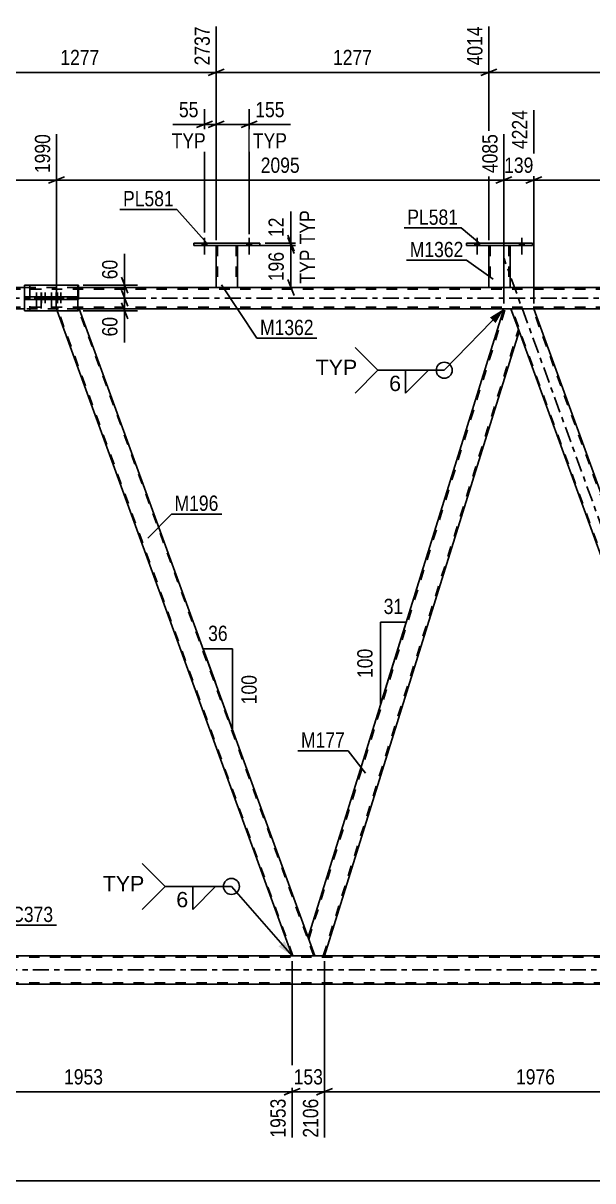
# Model space of a CAD drawing. Header units: millimetres. Extents: x -86 to 755, y -421 to 173.
# Drawn here: x 64.4 to 171.1, y -165.4 to 51.5 of the extents above; entities that cross this region are included whole.
import ezdxf

# ---------------------------------------------------------------- set-up
doc = ezdxf.new("R2010")
doc.units = ezdxf.units.MM
doc.linetypes.add('DXK_LINE_DOT2', pattern=[3.9198, 1.9599, -1.9599])
doc.linetypes.add('DXK_LINE_DOT3', pattern=[5.9187, 2.979, -0.9799, 0.9799, -0.9799])
doc.styles.add('Arial', font='ARIAL.TTF', dxfattribs={"height": 0.2})
doc.styles.add('Arial Narrow', font='ARIALN.TTF', dxfattribs={"height": 0.2})

# ---------------------------------------------------------------- blocks, each defined once
blk = doc.blocks.new('Bolt-814409347-3397 - 3393')
at = {"linetype": 'Continuous'}
for points in [[(97.91, 9.84), (98.79, 9.84), (98.79, 10.32), (97.91, 10.32)], [(106.31, 9.84), (107.19, 9.84), (107.19, 10.32), (106.31, 10.32)]]:
    blk.add_hatch(color=1, dxfattribs=at).paths.add_polyline_path(points)
at = {"color": 1, "linetype": 'Continuous'}
for p, q in [((98.35, 11.32), (98.35, 8.2)), ((106.75, 11.32), (106.75, 8.2)), ((97.91, 10.32), (97.91, 9.84)), ((98.79, 10.32), (98.79, 9.84)), ((106.31, 10.32), (106.31, 9.84)), ((107.19, 10.32), (107.19, 9.84))]:
    blk.add_line(p, q, dxfattribs=at)
blk = doc.blocks.new('Bolt-814409347-3398 - 3393')
at = {"linetype": 'Continuous'}
for points in [[(97.91, 9.84), (98.79, 9.84), (98.79, 10.32), (97.91, 10.32)], [(106.31, 9.84), (107.19, 9.84), (107.19, 10.32), (106.31, 10.32)]]:
    blk.add_hatch(color=1, dxfattribs=at).paths.add_polyline_path(points)
at = {"color": 1, "linetype": 'Continuous'}
for p, q in [((98.35, 11.32), (98.35, 8.2)), ((106.75, 11.32), (106.75, 8.2)), ((97.91, 10.32), (97.91, 9.84)), ((98.79, 10.32), (98.79, 9.84)), ((106.31, 10.32), (106.31, 9.84)), ((107.19, 10.32), (107.19, 9.84))]:
    blk.add_line(p, q, dxfattribs=at)
blk = doc.blocks.new('Bolt-814409347-3399 - 3393')
at = {"linetype": 'Continuous'}
for points in [[(148.99, 9.84), (149.87, 9.84), (149.87, 10.32), (148.99, 10.32)], [(157.39, 9.84), (158.27, 9.84), (158.27, 10.32), (157.39, 10.32)]]:
    blk.add_hatch(color=1, dxfattribs=at).paths.add_polyline_path(points)
at = {"color": 1, "linetype": 'Continuous'}
for p, q in [((149.43, 11.32), (149.43, 8.2)), ((157.83, 11.32), (157.83, 8.2)), ((148.99, 10.32), (148.99, 9.84)), ((149.87, 10.32), (149.87, 9.84)), ((157.39, 10.32), (157.39, 9.84)), ((158.27, 10.32), (158.27, 9.84))]:
    blk.add_line(p, q, dxfattribs=at)
blk = doc.blocks.new('Bolt-814409347-3400 - 3393')
at = {"linetype": 'Continuous'}
for points in [[(148.99, 9.84), (149.87, 9.84), (149.87, 10.32), (148.99, 10.32)], [(157.39, 9.84), (158.27, 9.84), (158.27, 10.32), (157.39, 10.32)]]:
    blk.add_hatch(color=1, dxfattribs=at).paths.add_polyline_path(points)
at = {"color": 1, "linetype": 'Continuous'}
for p, q in [((149.43, 11.32), (149.43, 8.2)), ((157.83, 11.32), (157.83, 8.2)), ((148.99, 10.32), (148.99, 9.84)), ((149.87, 10.32), (149.87, 9.84)), ((157.39, 10.32), (157.39, 9.84)), ((158.27, 10.32), (158.27, 9.84))]:
    blk.add_line(p, q, dxfattribs=at)
blk = doc.blocks.new('Part-814409347-3443 - 3393')
at = {"color": 2, "linetype": 'Continuous'}
for p, q in [((96.35, 10.32), (96.35, 9.84)), ((108.75, 10.32), (96.35, 10.32)), ((96.35, 9.84), (108.75, 9.84)), ((108.75, 9.84), (108.75, 10.32))]:
    blk.add_line(p, q, dxfattribs=at)
blk = doc.blocks.new('Part-814409347-3448 - 3393')
at = {"color": 2, "linetype": 'Continuous'}
for p, q in [((100.55, 9.84), (100.55, 2)), ((104.55, 9.84), (104.55, 2)), ((100.55, 2), (104.55, 2))]:
    blk.add_line(p, q, dxfattribs=at)
at = {"color": 7, "linetype": 'DXK_LINE_DOT2'}
for p, q in [((100.55, 9.84), (104.55, 9.84)), ((100.55, 9.84), (100.55, 9.84)), ((100.55, 9.84), (100.55, 9.84)), ((100.79, 9.84), (100.79, 2)), ((104.31, 9.84), (104.31, 2)), ((104.55, 9.84), (104.55, 9.84)), ((104.55, 9.84), (104.55, 9.84)), ((104.25, 2), (104.29, 2)), ((104.25, 2), (104.29, 2)), ((104.29, 2), (104.31, 2)), ((104.29, 2), (104.31, 2))]:
    blk.add_line(p, q, dxfattribs=at)
blk = doc.blocks.new('Part-814409347-3453 - 3393')
at = {"color": 2, "linetype": 'Continuous'}
for p, q in [((147.43, 10.32), (147.43, 9.84)), ((159.83, 10.32), (147.43, 10.32)), ((147.43, 9.84), (159.83, 9.84)), ((159.83, 9.84), (159.83, 10.32))]:
    blk.add_line(p, q, dxfattribs=at)
blk = doc.blocks.new('Part-814409347-3458 - 3393')
at = {"color": 2, "linetype": 'Continuous'}
for p, q in [((151.63, 9.84), (151.63, 2)), ((155.63, 9.84), (155.63, 2)), ((151.63, 2), (155.63, 2))]:
    blk.add_line(p, q, dxfattribs=at)
at = {"color": 7, "linetype": 'DXK_LINE_DOT2'}
for p, q in [((151.63, 9.84), (155.63, 9.84)), ((151.63, 9.84), (151.63, 9.84)), ((151.63, 9.84), (151.63, 9.84)), ((151.87, 9.84), (151.87, 2)), ((155.39, 9.84), (155.39, 2)), ((155.63, 9.84), (155.63, 9.84)), ((155.63, 9.84), (155.63, 9.84)), ((155.33, 2), (155.37, 2)), ((155.33, 2), (155.37, 2)), ((155.37, 2), (155.39, 2)), ((155.37, 2), (155.39, 2))]:
    blk.add_line(p, q, dxfattribs=at)
blk = doc.blocks.new('Part-814409347-3666 - 3393')
at = {"color": 2, "linetype": 'Continuous'}
for p, q in [((195.43, -123.22), (36.63, -123.22)), ((195.43, -128.5), (36.63, -128.5))]:
    blk.add_line(p, q, dxfattribs=at)
at = {"color": 7, "linetype": 'DXK_LINE_DOT2'}
for p, q in [((651.49, -123.46), (36.63, -123.46)), ((651.49, -128.26), (36.63, -128.26))]:
    blk.add_line(p, q, dxfattribs=at)
at = {"color": 7, "linetype": 'DXK_LINE_DOT3'}
blk.add_line((36.63, -125.86), (651.49, -125.86), dxfattribs=at)
blk = doc.blocks.new('Part-814409347-3679 - 3393')
at = {"color": 2, "linetype": 'Continuous'}
for p, q in [((117.75, -119.75), (154.46, -2)), ((155.77, -2), (154.46, -2)), ((157.3, -6.2), (155.77, -2)), ((120.86, -123.22), (157.32, -6.25)), ((119.02, -123.22), (117.77, -119.8))]:
    blk.add_line(p, q, dxfattribs=at)
at = {"color": 7, "linetype": 'DXK_LINE_DOT2'}
for p, q in [((117.89, -120.12), (154.71, -2)), ((120.61, -123.22), (157.19, -5.88)), ((157.32, -6.25), (157.3, -6.2)), ((157.32, -6.25), (157.3, -6.2)), ((117.77, -119.8), (117.75, -119.75)), ((119.02, -123.22), (120.86, -123.22))]:
    blk.add_line(p, q, dxfattribs=at)
blk = doc.blocks.new('Part-814409347-3684 - 3393')
at = {"color": 7, "linetype": 'DXK_LINE_DOT3'}
blk.add_line((205.44, -132.62), (154.48, 7.4), dxfattribs=at)
at = {"color": 2, "linetype": 'Continuous'}
for p, q in [((160.03, -2), (155.77, -2)), ((202.4, -118.4), (160.03, -2)), ((198.14, -118.4), (157.3, -6.2))]:
    blk.add_line(p, q, dxfattribs=at)
at = {"color": 7, "linetype": 'DXK_LINE_DOT2'}
for p, q in [((155.77, -2), (157.3, -6.2)), ((200.06, -123.22), (155.94, -2)), ((203.98, -123.22), (159.86, -2)), ((199.89, -123.22), (198.14, -118.4)), ((204.15, -123.22), (202.4, -118.4)), ((204.15, -123.22), (199.89, -123.22))]:
    blk.add_line(p, q, dxfattribs=at)
blk = doc.blocks.new('Part-814409347-3695 - 3393')
at = {"color": 7, "linetype": 'DXK_LINE_DOT2'}
for p, q in [((640.09, 1.68), (25.23, 1.68)), ((74.61, 2), (64.65, 2)), ((104.55, 2), (100.55, 2)), ((155.63, 2), (151.63, 2)), ((640.09, -1.68), (25.23, -1.68)), ((74.9, -2), (64.65, -2)), ((160.03, -2), (154.46, -2))]:
    blk.add_line(p, q, dxfattribs=at)
at = {"color": 7, "linetype": 'DXK_LINE_DOT3'}
blk.add_line((25.23, 0), (640.09, 0), dxfattribs=at)
at = {"color": 2, "linetype": 'Continuous'}
for p, q in [((64.65, 2), (53.47, 2)), ((100.55, 2), (74.61, 2)), ((151.63, 2), (104.55, 2)), ((202.71, 2), (155.63, 2)), ((64.65, -2), (25.23, -2)), ((154.46, -2), (74.9, -2)), ((239.59, -2), (160.03, -2))]:
    blk.add_line(p, q, dxfattribs=at)
blk = doc.blocks.new('Part-814409347-3856 - 3393')
at = {"color": 7, "linetype": 'DXK_LINE_DOT2'}
for p, q in [((74.73, 0.24), (65.63, 0.24)), ((65.63, 0.24), (65.63, -0.24)), ((71.93, 0.24), (71.93, -0.24)), ((74.73, 0.24), (74.73, -0.24)), ((74.73, -0.24), (65.63, -0.24))]:
    blk.add_line(p, q, dxfattribs=at)
blk = doc.blocks.new('Part-814409347-3747 - 3393')
at = {"color": 7, "linetype": 'DXK_LINE_DOT2'}
for p, q in [((70.64, -2), (70.67, -2)), ((74.61, -2), (70.64, -2)), ((70.64, -2), (70.78, -2.4)), ((114.93, -123.22), (70.81, -2)), ((118.85, -123.22), (74.73, -2)), ((119.02, -123.22), (117.77, -119.8)), ((114.76, -123.22), (119.02, -123.22))]:
    blk.add_line(p, q, dxfattribs=at)
at = {"color": 2, "linetype": 'Continuous'}
for p, q in [((74.9, -2), (74.61, -2)), ((117.77, -119.8), (74.9, -2)), ((114.76, -123.22), (70.78, -2.4))]:
    blk.add_line(p, q, dxfattribs=at)
blk = doc.blocks.new('Part-814409347-3850 - 3393')
at = {"color": 2, "linetype": 'Continuous'}
for p, q in [((70.62, 0.24), (64.65, 0.24)), ((64.65, 0.24), (64.65, -0.24)), ((74.61, 0.24), (70.62, 0.24)), ((70.62, 0.24), (70.62, -0.24)), ((74.61, 0.24), (74.61, -0.24)), ((70.62, -0.24), (64.65, -0.24)), ((74.61, -0.24), (70.62, -0.24))]:
    blk.add_line(p, q, dxfattribs=at)
blk = doc.blocks.new('Part-814409347-3851 - 3393')
at = {"color": 2, "linetype": 'Continuous'}
for p, q in [((74.61, 2.4), (64.65, 2.4)), ((64.65, 2.4), (64.65, 0.24)), ((74.61, 2.4), (74.61, -2.4)), ((64.65, -2.4), (64.65, -0.24)), ((74.61, -2.4), (64.65, -2.4))]:
    blk.add_line(p, q, dxfattribs=at)
at = {"color": 7, "linetype": 'DXK_LINE_DOT2'}
blk.add_line((64.65, 0.24), (64.65, -0.24), dxfattribs=at)
blk = doc.blocks.new('Bolt-814409347-3852 - 3393')
at = {"linetype": 'Continuous'}
for points in [[(67.26, 0.24), (66.54, 0.24), (66.54, -0.24), (67.26, -0.24)], [(68.12, 0.24), (67.4, 0.24), (67.4, -0.24), (68.12, -0.24)], [(70.07, 0.24), (69.35, 0.24), (69.35, -0.24), (70.07, -0.24)], [(70.93, 0.24), (70.21, 0.24), (70.21, -0.24), (70.93, -0.24)]]:
    blk.add_hatch(color=1, dxfattribs=at).paths.add_polyline_path(points)
at = {"color": 1, "linetype": 'Continuous'}
for p, q in [((66.54, 0.24), (66.54, -0.24)), ((66.9, 1.04), (66.9, -1.96)), ((67.26, 0.24), (67.26, -0.24)), ((67.4, 0.24), (67.4, -0.24)), ((67.76, 1.04), (67.76, -1.96)), ((68.12, 0.24), (68.12, -0.24)), ((69.35, 0.24), (69.35, -0.24)), ((69.71, 1.04), (69.71, -1.96)), ((70.07, 0.24), (70.07, -0.24)), ((70.21, 0.24), (70.21, -0.24)), ((70.57, 1.04), (70.57, -1.96)), ((70.93, 0.24), (70.93, -0.24))]:
    blk.add_line(p, q, dxfattribs=at)
blk = doc.blocks.new('Part-814409347-3857 - 3393')
at = {"color": 7, "linetype": 'DXK_LINE_DOT2'}
for p, q in [((65.63, 2.4), (65.63, -2.4)), ((74.61, 2.4), (65.63, 2.4)), ((74.73, 2), (74.73, -2.4)), ((65.63, -2.4), (74.73, -2.4))]:
    blk.add_line(p, q, dxfattribs=at)
at = {"color": 2, "linetype": 'Continuous'}
for p, q in [((74.61, 2.4), (74.73, 2.4)), ((74.73, 2.4), (74.73, 2))]:
    blk.add_line(p, q, dxfattribs=at)
blk = doc.blocks.new('Bolt-814409347-3858 - 3393')
at = {"color": 1, "linetype": 'DXK_LINE_DOT2'}
for p, q in [((67.47, 0.24), (67.47, -0.24)), ((67.83, 1.04), (67.83, -1.96)), ((68.14, 0.24), (68.14, -0.24)), ((68.19, 0.24), (68.19, -0.24)), ((68.5, 1.04), (68.5, -1.96)), ((68.86, 0.24), (68.86, -0.24)), ((70.43, 0.24), (70.43, -0.24)), ((70.79, 1.04), (70.79, -1.96)), ((71.11, 0.24), (71.11, -0.24)), ((71.15, 0.24), (71.15, -0.24)), ((71.47, 1.04), (71.47, -1.96)), ((71.83, 0.24), (71.83, -0.24))]:
    blk.add_line(p, q, dxfattribs=at)
blk = doc.blocks.new('StraightDimension-814409347-4682 - 3393')
at = {"color": 7, "linetype": 'Continuous'}
for p, q in [((114.76, -124.22), (114.76, -157.28)), ((36.63, -129.5), (36.63, -151.8)), ((38.13, -148.07), (35.13, -149.27)), ((36.63, -148.67), (114.76, -148.67)), ((113.26, -149.27), (116.26, -148.07))]:
    blk.add_line(p, q, dxfattribs=at)
at = {"color": 0}
blk.add_wipeout([(79.95, -147.92), (79.95, -143.72), (71.44, -143.72), (71.44, -147.92)], dxfattribs=at)
at = {"color": 0, "linetype": 'Continuous'}
for points in [[(36.03, -149.37), (31.83, -149.37), (31.83, -152.4), (36.03, -152.4)], [(114.16, -149.37), (109.96, -149.37), (109.96, -157.88), (114.16, -157.88)]]:
    blk.add_wipeout(points, dxfattribs=at)
at = {"color": 3, "style": 'Arial Narrow'}
blk.add_text('1953', height=2.863, dxfattribs=at).set_placement((72.04, -147.32))
at = {"color": 3, "linetype": 'Continuous', "style": 'Arial Narrow'}
for s, height, p in [('0', 2.86, (35.43, -151.8)), ('1953', 2.863, (113.56, -157.28))]:
    blk.add_text(s, height=height, rotation=90.0002, dxfattribs=at).set_placement(p)
blk = doc.blocks.new('StraightDimension-814409347-4305 - 3393')
at = {"color": 7, "linetype": 'Continuous'}
for p, q in [((70.64, -1), (70.64, 30.73)), ((0, 7.5), (0, 25.24)), ((1.5, 22.72), (-1.5, 21.52)), ((0, 22.12), (70.64, 22.12)), ((69.14, 21.52), (72.14, 22.72))]:
    blk.add_line(p, q, dxfattribs=at)
at = {"color": 0, "linetype": 'Continuous'}
for points in [[(70.04, 31.33), (65.84, 31.33), (65.84, 22.82), (70.04, 22.82)], [(-0.6, 25.84), (-4.8, 25.84), (-4.8, 22.82), (-0.6, 22.82)]]:
    blk.add_wipeout(points, dxfattribs=at)
at = {"color": 0}
blk.add_wipeout([(39.58, 22.87), (39.58, 27.07), (31.06, 27.07), (31.06, 22.87)], dxfattribs=at)
at = {"color": 3, "linetype": 'Continuous', "style": 'Arial Narrow'}
for s, height, p in [('1990', 2.863, (69.44, 23.42)), ('0', 2.86, (-1.2, 23.42))]:
    blk.add_text(s, height=height, rotation=90.0002, dxfattribs=at).set_placement(p)
at = {"color": 3, "style": 'Arial Narrow'}
blk.add_text('1990', height=2.863, dxfattribs=at).set_placement((31.66, 23.47))
blk = doc.blocks.new('StraightDimension-814409347-4699 - 3393')
at = {"color": 7, "linetype": 'Continuous'}
for p, q in [((114.76, -124.22), (114.76, -157.28)), ((120.86, -124.22), (120.86, -157.28)), ((113.26, -149.27), (116.26, -148.07)), ((114.76, -148.67), (120.86, -148.67)), ((122.36, -148.07), (119.36, -149.27))]:
    blk.add_line(p, q, dxfattribs=at)
at = {"color": 0}
blk.add_wipeout([(121.15, -147.92), (121.15, -143.72), (114.47, -143.72), (114.47, -147.92)], dxfattribs=at)
at = {"color": 0, "linetype": 'Continuous'}
blk.add_wipeout([(120.26, -149.37), (116.06, -149.37), (116.06, -157.88), (120.26, -157.88)], dxfattribs=at)
at = {"color": 3, "style": 'Arial Narrow'}
blk.add_text('153', height=2.863, dxfattribs=at).set_placement((115.07, -147.32))
at = {"color": 3, "linetype": 'Continuous', "style": 'Arial Narrow'}
blk.add_text('2106', height=2.863, rotation=90.0002, dxfattribs=at).set_placement((119.66, -157.28))
blk = doc.blocks.new('StraightDimension-814409347-4630 - 3393')
at = {"color": 7, "linetype": 'Continuous'}
blk.add_line((-0.64, -165.37), (662.35, -165.37), dxfattribs=at)
blk = doc.blocks.new('AngleDimension-814409347-3985 - 3393')
at = {"color": 7, "linetype": 'Continuous'}
for p, q in [((131.34, -60.68), (136.16, -60.68)), ((131.34, -76.15), (136.16, -60.68)), ((131.34, -76.15), (131.34, -60.68)), ((131.76, -74.83), (136.16, -60.68))]:
    blk.add_line(p, q, dxfattribs=at)
at = {"color": 0}
for points in [[(136.18, -59.78), (136.18, -55.58), (131.33, -55.58), (131.33, -59.78)], [(130.44, -65.07), (126.24, -65.07), (126.24, -71.76), (130.44, -71.76)]]:
    blk.add_wipeout(points, dxfattribs=at)
at = {"color": 3, "style": 'Arial Narrow'}
blk.add_text('31', height=2.863, dxfattribs=at).set_placement((131.93, -59.18))
blk.add_text('100', height=2.863, rotation=90.0002, dxfattribs=at).set_placement((129.84, -71.16))
blk = doc.blocks.new('AngleDimension-814409347-3999 - 3393')
at = {"color": 7, "linetype": 'Continuous'}
for p, q in [((100.39, -72.03), (98.09, -65.73)), ((103.63, -65.73), (98.09, -65.73)), ((103.63, -80.96), (98.09, -65.73)), ((103.63, -80.96), (103.63, -65.73))]:
    blk.add_line(p, q, dxfattribs=at)
at = {"color": 0}
for points in [[(103.29, -64.83), (103.29, -60.63), (98.44, -60.63), (98.44, -64.83)], [(108.73, -70), (104.53, -70), (104.53, -76.69), (108.73, -76.69)]]:
    blk.add_wipeout(points, dxfattribs=at)
at = {"color": 3, "style": 'Arial Narrow'}
blk.add_text('36', height=2.863, dxfattribs=at).set_placement((99.04, -64.23))
blk.add_text('100', height=2.863, rotation=90.0002, dxfattribs=at).set_placement((108.13, -76.09))
blk = doc.blocks.new('StraightDimension-814409347-4076 - 3393')
at = {"color": 7, "linetype": 'Continuous'}
for p, q in [((151.63, 10.84), (151.63, 50.91)), ((202.71, 10.84), (202.71, 50.91)), ((153.13, 42.9), (150.13, 41.7)), ((151.63, 42.3), (202.71, 42.3)), ((201.21, 41.7), (204.21, 42.9))]:
    blk.add_line(p, q, dxfattribs=at)
at = {"color": 0, "linetype": 'Continuous'}
blk.add_wipeout([(202.11, 51.51), (197.91, 51.51), (197.91, 43), (202.11, 43)], dxfattribs=at)
at = {"color": 0}
blk.add_wipeout([(181.42, 43.05), (181.42, 47.25), (172.91, 47.25), (172.91, 43.05)], dxfattribs=at)
at = {"color": 3, "linetype": 'Continuous', "style": 'Arial Narrow'}
blk.add_text('5291', height=2.863, rotation=90.0002, dxfattribs=at).set_placement((201.51, 43.6))
at = {"color": 3, "style": 'Arial Narrow'}
blk.add_text('1277', height=2.863, dxfattribs=at).set_placement((173.51, 43.65))
blk = doc.blocks.new('StraightDimension-814409347-4077 - 3393')
at = {"color": 7, "linetype": 'Continuous'}
for p, q in [((100.55, 10.84), (100.55, 50.91)), ((151.63, 10.84), (151.63, 50.91)), ((102.05, 42.9), (99.05, 41.7)), ((100.55, 42.3), (151.63, 42.3)), ((150.13, 41.7), (153.13, 42.9))]:
    blk.add_line(p, q, dxfattribs=at)
at = {"color": 0, "linetype": 'Continuous'}
blk.add_wipeout([(151.03, 51.51), (146.83, 51.51), (146.83, 43), (151.03, 43)], dxfattribs=at)
at = {"color": 0}
blk.add_wipeout([(130.34, 43.05), (130.34, 47.25), (121.83, 47.25), (121.83, 43.05)], dxfattribs=at)
at = {"color": 3, "linetype": 'Continuous', "style": 'Arial Narrow'}
blk.add_text('4014', height=2.863, rotation=90.0002, dxfattribs=at).set_placement((150.43, 43.6))
at = {"color": 3, "style": 'Arial Narrow'}
blk.add_text('1277', height=2.863, dxfattribs=at).set_placement((122.43, 43.65))
blk = doc.blocks.new('StraightDimension-814409347-4078 - 3393')
at = {"color": 7, "linetype": 'Continuous'}
for p, q in [((49.47, 10.84), (49.47, 50.91)), ((100.55, 10.84), (100.55, 50.91)), ((50.97, 42.9), (47.97, 41.7)), ((49.47, 42.3), (100.55, 42.3)), ((99.05, 41.7), (102.05, 42.9))]:
    blk.add_line(p, q, dxfattribs=at)
at = {"color": 0, "linetype": 'Continuous'}
blk.add_wipeout([(99.95, 51.51), (95.75, 51.51), (95.75, 43), (99.95, 43)], dxfattribs=at)
at = {"color": 0}
blk.add_wipeout([(79.26, 43.05), (79.26, 47.25), (70.75, 47.25), (70.75, 43.05)], dxfattribs=at)
at = {"color": 3, "linetype": 'Continuous', "style": 'Arial Narrow'}
blk.add_text('2737', height=2.863, rotation=90.0002, dxfattribs=at).set_placement((99.35, 43.6))
at = {"color": 3, "style": 'Arial Narrow'}
blk.add_text('1277', height=2.863, dxfattribs=at).set_placement((71.35, 43.65))
blk = doc.blocks.new('StraightDimension-814409347-4225 - 3393')
at = {"color": 7, "linetype": 'Continuous'}
for p, q in [((100.55, 10.84), (100.55, 35.39)), ((106.75, 11.96), (106.75, 35.39)), ((99.05, 31.94), (102.05, 33.14)), ((100.55, 32.54), (106.75, 32.54)), ((108.25, 33.14), (105.25, 31.94))]:
    blk.add_line(p, q, dxfattribs=at)
at = {"color": 0}
blk.add_wipeout([(113.96, 33.29), (113.96, 37.49), (107.27, 37.49), (107.27, 33.29)], dxfattribs=at)
at = {"color": 7, "linetype": 'Continuous'}
blk.add_line((106.75, 32.54), (114.48, 32.54), dxfattribs=at)
at = {"color": 3, "style": 'Arial Narrow'}
blk.add_text('155', height=2.863, dxfattribs=at).set_placement((107.87, 33.89))
at = {"color": 0, "linetype": 'Continuous'}
blk.add_wipeout([(114.41, 27.44), (114.41, 31.64), (106.82, 31.64), (106.82, 27.44)], dxfattribs=at)
at = {"color": 7, "linetype": 'Continuous'}
blk.add_line((106.75, 32.54), (114.48, 32.54), dxfattribs=at)
at = {"color": 3, "linetype": 'Continuous', "style": 'Arial Narrow'}
blk.add_text('TYP', height=2.863, dxfattribs=at).set_placement((107.42, 28.04))
blk = doc.blocks.new('StraightDimension-814409347-4229 - 3393')
at = {"color": 7, "linetype": 'Continuous'}
for p, q in [((98.35, 12.32), (98.35, 35.39)), ((100.55, 10.84), (100.55, 35.39)), ((96.85, 31.94), (99.85, 33.14)), ((98.35, 32.54), (100.55, 32.54)), ((102.05, 33.14), (99.05, 31.94))]:
    blk.add_line(p, q, dxfattribs=at)
at = {"color": 0}
blk.add_wipeout([(97.82, 33.29), (97.82, 37.49), (92.97, 37.49), (92.97, 33.29)], dxfattribs=at)
at = {"color": 7, "linetype": 'Continuous'}
blk.add_line((98.35, 32.54), (92.44, 32.54), dxfattribs=at)
at = {"color": 3, "style": 'Arial Narrow'}
blk.add_text('55', height=2.863, dxfattribs=at).set_placement((93.57, 33.89))
at = {"color": 0, "linetype": 'Continuous'}
blk.add_wipeout([(99.19, 27.44), (99.19, 31.64), (91.6, 31.64), (91.6, 27.44)], dxfattribs=at)
at = {"color": 7, "linetype": 'Continuous'}
blk.add_line((98.35, 32.54), (92.44, 32.54), dxfattribs=at)
at = {"color": 3, "linetype": 'Continuous', "style": 'Arial Narrow'}
blk.add_text('TYP', height=2.863, dxfattribs=at).set_placement((92.2, 28.04))
blk = doc.blocks.new('StraightDimension-814409347-4234 - 3393')
at = {"color": 7, "linetype": 'Continuous'}
for p, q in [((113.96, 11.34), (115.16, 8.34)), ((103.55, 9.84), (116.96, 9.84)), ((114.56, 2), (114.56, 9.84)), ((115.16, 0.5), (113.96, 3.5)), ((103.55, 2), (116.96, 2))]:
    blk.add_line(p, q, dxfattribs=at)
at = {"color": 0}
blk.add_wipeout([(113.81, 9.26), (109.61, 9.26), (109.61, 2.58), (113.81, 2.58)], dxfattribs=at)
at = {"color": 0, "linetype": 'Continuous'}
blk.add_wipeout([(119.66, 9.71), (115.46, 9.71), (115.46, 2.12), (119.66, 2.12)], dxfattribs=at)
at = {"color": 3, "linetype": 'Continuous', "style": 'Arial Narrow'}
blk.add_text('TYP', height=2.863, rotation=90.0002, dxfattribs=at).set_placement((119.06, 2.72))
at = {"color": 3, "style": 'Arial Narrow'}
blk.add_text('196', height=2.863, rotation=90.0002, dxfattribs=at).set_placement((113.21, 3.18))
blk = doc.blocks.new('StraightDimension-814409347-4243 - 3393')
at = {"color": 7, "linetype": 'Continuous'}
for p, q in [((113.96, 11.82), (115.16, 8.82)), ((115.16, 8.34), (113.96, 11.34)), ((103.55, 9.84), (116.96, 9.84)), ((109.75, 10.32), (116.96, 10.32)), ((114.56, 9.84), (114.56, 10.32))]:
    blk.add_line(p, q, dxfattribs=at)
at = {"color": 0}
blk.add_wipeout([(113.81, 15.7), (109.61, 15.7), (109.61, 10.84), (113.81, 10.84)], dxfattribs=at)
at = {"color": 7, "linetype": 'Continuous'}
blk.add_line((114.56, 10.32), (114.56, 16.22), dxfattribs=at)
at = {"color": 3, "style": 'Arial Narrow'}
blk.add_text('12', height=2.863, rotation=90.0002, dxfattribs=at).set_placement((113.21, 11.44))
at = {"color": 0, "linetype": 'Continuous'}
blk.add_wipeout([(119.66, 17.07), (115.46, 17.07), (115.46, 9.48), (119.66, 9.48)], dxfattribs=at)
at = {"color": 7, "linetype": 'Continuous'}
blk.add_line((114.56, 10.32), (114.56, 16.22), dxfattribs=at)
at = {"color": 3, "linetype": 'Continuous', "style": 'Arial Narrow'}
blk.add_text('TYP', height=2.863, rotation=90.0002, dxfattribs=at).set_placement((119.06, 10.08))
blk = doc.blocks.new('StraightDimension-814409347-4552 - 3393')
at = {"color": 7, "linetype": 'Continuous'}
for p, q in [((160.03, -1), (160.03, 35.23)), ((239.59, -1), (239.59, 30.73)), ((161.53, 22.72), (158.53, 21.52)), ((160.03, 22.12), (239.59, 22.12)), ((238.09, 21.52), (241.09, 22.72))]:
    blk.add_line(p, q, dxfattribs=at)
at = {"color": 0, "linetype": 'Continuous'}
blk.add_wipeout([(238.99, 31.33), (234.79, 31.33), (234.79, 22.82), (238.99, 22.82)], dxfattribs=at)
at = {"color": 0}
blk.add_wipeout([(204.07, 22.87), (204.07, 27.07), (195.55, 27.07), (195.55, 22.87)], dxfattribs=at)
at = {"color": 3, "linetype": 'Continuous', "style": 'Arial Narrow'}
blk.add_text('6213', height=2.863, rotation=90.0002, dxfattribs=at).set_placement((238.39, 23.42))
at = {"color": 3, "style": 'Arial Narrow'}
blk.add_text('1989', height=2.863, dxfattribs=at).set_placement((196.15, 23.47))
blk = doc.blocks.new('StraightDimension-814409347-4576 - 3393')
at = {"color": 7, "linetype": 'Continuous'}
for p, q in [((160.03, -1), (160.03, 35.23)), ((154.46, -1), (154.46, 30.73)), ((152.96, 21.52), (155.96, 22.72)), ((154.46, 22.12), (160.03, 22.12)), ((161.53, 22.72), (158.53, 21.52))]:
    blk.add_line(p, q, dxfattribs=at)
at = {"color": 0}
blk.add_wipeout([(160.59, 22.87), (160.59, 27.07), (153.9, 27.07), (153.9, 22.87)], dxfattribs=at)
at = {"color": 0, "linetype": 'Continuous'}
blk.add_wipeout([(159.43, 35.83), (155.23, 35.83), (155.23, 27.32), (159.43, 27.32)], dxfattribs=at)
at = {"color": 3, "linetype": 'Continuous', "style": 'Arial Narrow'}
blk.add_text('4224', height=2.863, rotation=90.0002, dxfattribs=at).set_placement((158.83, 27.92))
at = {"color": 3, "style": 'Arial Narrow'}
blk.add_text('139', height=2.863, dxfattribs=at).set_placement((154.5, 23.47))
blk = doc.blocks.new('StraightDimension-814409347-4601 - 3393')
at = {"color": 7, "linetype": 'Continuous'}
for p, q in [((70.64, -1), (70.64, 30.73)), ((154.46, -1), (154.46, 30.73)), ((72.14, 22.72), (69.14, 21.52)), ((70.64, 22.12), (154.46, 22.12)), ((152.96, 21.52), (155.96, 22.72))]:
    blk.add_line(p, q, dxfattribs=at)
at = {"color": 0, "linetype": 'Continuous'}
blk.add_wipeout([(153.86, 31.33), (149.66, 31.33), (149.66, 22.82), (153.86, 22.82)], dxfattribs=at)
at = {"color": 0}
blk.add_wipeout([(116.8, 22.87), (116.8, 27.07), (108.29, 27.07), (108.29, 22.87)], dxfattribs=at)
at = {"color": 3, "linetype": 'Continuous', "style": 'Arial Narrow'}
blk.add_text('4085', height=2.863, rotation=90.0002, dxfattribs=at).set_placement((153.26, 23.42))
at = {"color": 3, "style": 'Arial Narrow'}
blk.add_text('2095', height=2.863, dxfattribs=at).set_placement((108.89, 23.47))
blk = doc.blocks.new('StraightDimension-814409347-4724 - 3393')
at = {"color": 7, "linetype": 'Continuous'}
for p, q in [((120.86, -124.22), (120.86, -157.28)), ((199.89, -124.22), (199.89, -157.28)), ((122.36, -148.07), (119.36, -149.27)), ((120.86, -148.67), (199.89, -148.67)), ((198.39, -149.27), (201.39, -148.07))]:
    blk.add_line(p, q, dxfattribs=at)
at = {"color": 0}
blk.add_wipeout([(164.63, -147.92), (164.63, -143.72), (156.12, -143.72), (156.12, -147.92)], dxfattribs=at)
at = {"color": 0, "linetype": 'Continuous'}
blk.add_wipeout([(199.29, -149.37), (195.09, -149.37), (195.09, -157.88), (199.29, -157.88)], dxfattribs=at)
at = {"color": 3, "style": 'Arial Narrow'}
blk.add_text('1976', height=2.863, dxfattribs=at).set_placement((156.72, -147.32))
at = {"color": 3, "linetype": 'Continuous', "style": 'Arial Narrow'}
blk.add_text('4082', height=2.863, rotation=90.0002, dxfattribs=at).set_placement((198.69, -157.28))
blk = doc.blocks.new('StraightDimension-814409347-5059 - 3393')
at = {"color": 7, "linetype": 'Continuous'}
for p, q in [((75.61, 2.4), (85.79, 2.4)), ((82.79, 3.9), (83.99, 0.9)), ((83.39, 0), (83.39, 2.4)), ((75.61, 0), (85.79, 0)), ((83.99, -1.5), (82.79, 1.5))]:
    blk.add_line(p, q, dxfattribs=at)
at = {"color": 0}
blk.add_wipeout([(82.64, 7.78), (78.44, 7.78), (78.44, 2.93), (82.64, 2.93)], dxfattribs=at)
at = {"color": 7, "linetype": 'Continuous'}
blk.add_line((83.39, 2.4), (83.39, 8.31), dxfattribs=at)
blk.add_line((83.39, 2.4), (83.39, 8.31), dxfattribs=at)
at = {"color": 3, "style": 'Arial Narrow'}
blk.add_text('60', height=2.863, rotation=90.0002, dxfattribs=at).set_placement((82.04, 3.53))
blk = doc.blocks.new('StraightDimension-814409347-5068 - 3393')
at = {"color": 7, "linetype": 'Continuous'}
for p, q in [((75.61, 0), (85.79, 0)), ((82.79, 1.5), (83.99, -1.5)), ((83.39, -2.4), (83.39, 0)), ((83.99, -3.9), (82.79, -0.9)), ((75.61, -2.4), (85.79, -2.4))]:
    blk.add_line(p, q, dxfattribs=at)
at = {"color": 0}
blk.add_wipeout([(82.64, -2.92), (78.44, -2.92), (78.44, -7.78), (82.64, -7.78)], dxfattribs=at)
at = {"color": 7, "linetype": 'Continuous'}
blk.add_line((83.39, -2.4), (83.39, -8.31), dxfattribs=at)
blk.add_line((83.39, -2.4), (83.39, -8.31), dxfattribs=at)
at = {"color": 3, "style": 'Arial Narrow'}
blk.add_text('60', height=2.863, rotation=90.0002, dxfattribs=at).set_placement((82.04, -7.18))
blk = doc.blocks.new('Mark-814409347-3444 - 3393')
at = {"color": 0}
blk.add_wipeout([(118.82, -6.92), (118.82, -3.92), (108.76, -3.92), (108.76, -6.92)], dxfattribs=at)
blk.add_wipeout([(118.82, -6.92), (118.82, -3.92), (108.76, -3.92), (108.76, -6.92)], dxfattribs=at)
at = {"color": 30, "linetype": 'Continuous'}
for p, q in [((101.54, 2.48), (108.16, -7.52)), ((108.16, -7.52), (119.42, -7.52))]:
    blk.add_line(p, q, dxfattribs=at)
at = {"color": 3, "style": 'Arial Narrow'}
blk.add_text('M1362', height=2.863, dxfattribs=at).set_placement((108.76, -6.92))
blk = doc.blocks.new('Mark-814409347-3439 - 3393')
at = {"color": 0}
blk.add_wipeout([(92.6, 17.21), (92.6, 20.21), (83.1, 20.21), (83.1, 17.21)], dxfattribs=at)
blk.add_wipeout([(92.6, 17.21), (92.6, 20.21), (83.1, 20.21), (83.1, 17.21)], dxfattribs=at)
at = {"color": 30, "linetype": 'Continuous'}
for p in [(82.5, 16.61), (98.84, 10.21)]:
    blk.add_line(p, (93.2, 16.61), dxfattribs=at)
at = {"color": 3, "style": 'Arial Narrow'}
blk.add_text('PL581', height=2.863, dxfattribs=at).set_placement((83.1, 17.21))
blk = doc.blocks.new('Mark-814409347-3449 - 3393')
at = {"color": 0}
blk.add_wipeout([(145.87, 13.74), (145.87, 16.74), (136.36, 16.74), (136.36, 13.74)], dxfattribs=at)
blk.add_wipeout([(145.87, 13.74), (145.87, 16.74), (136.36, 16.74), (136.36, 13.74)], dxfattribs=at)
at = {"color": 30, "linetype": 'Continuous'}
for p in [(135.76, 13.14), (149.92, 10.21)]:
    blk.add_line(p, (146.47, 13.14), dxfattribs=at)
at = {"color": 3, "style": 'Arial Narrow'}
blk.add_text('PL581', height=2.863, dxfattribs=at).set_placement((136.36, 13.74))
blk = doc.blocks.new('Mark-814409347-3454 - 3393')
at = {"color": 0}
blk.add_wipeout([(146.87, 7.68), (146.87, 10.68), (136.82, 10.68), (136.82, 7.68)], dxfattribs=at)
blk.add_wipeout([(146.87, 7.68), (146.87, 10.68), (136.82, 10.68), (136.82, 7.68)], dxfattribs=at)
at = {"color": 30, "linetype": 'Continuous'}
for p in [(136.22, 7.08), (152.44, 3.58)]:
    blk.add_line(p, (147.47, 7.08), dxfattribs=at)
at = {"color": 3, "style": 'Arial Narrow'}
blk.add_text('M1362', height=2.863, dxfattribs=at).set_placement((136.82, 7.68))
blk = doc.blocks.new('Mark-814409347-3662 - 3393')
at = {"color": 0}
blk.add_wipeout([(70.01, -116.88), (70.01, -113.88), (59.96, -113.88), (59.96, -116.88)], dxfattribs=at)
blk.add_wipeout([(70.01, -116.88), (70.01, -113.88), (59.96, -113.88), (59.96, -116.88)], dxfattribs=at)
at = {"color": 30, "linetype": 'Continuous'}
for p, q in [((54.36, -124.94), (59.36, -117.48)), ((59.36, -117.48), (70.61, -117.48))]:
    blk.add_line(p, q, dxfattribs=at)
at = {"color": 3, "style": 'Arial Narrow'}
blk.add_text('BC373', height=2.863, dxfattribs=at).set_placement((59.96, -116.88))
blk = doc.blocks.new('Mark-814409347-3675 - 3393')
at = {"color": 0}
blk.add_wipeout([(124.65, -84.21), (124.65, -81.21), (116.43, -81.21), (116.43, -84.21)], dxfattribs=at)
blk.add_wipeout([(124.65, -84.21), (124.65, -81.21), (116.43, -81.21), (116.43, -84.21)], dxfattribs=at)
at = {"color": 30, "linetype": 'Continuous'}
for p in [(115.83, -84.81), (128.55, -89)]:
    blk.add_line(p, (125.25, -84.81), dxfattribs=at)
at = {"color": 3, "style": 'Arial Narrow'}
blk.add_text('M177', height=2.863, dxfattribs=at).set_placement((116.43, -84.21))
blk = doc.blocks.new('Mark-814409347-3743 - 3393')
at = {"color": 0}
blk.add_wipeout([(100.98, -39.85), (100.98, -36.85), (92.75, -36.85), (92.75, -39.85)], dxfattribs=at)
blk.add_wipeout([(100.98, -39.85), (100.98, -36.85), (92.75, -36.85), (92.75, -39.85)], dxfattribs=at)
at = {"color": 30, "linetype": 'Continuous'}
for p, q in [((87.74, -44.98), (92.15, -40.45)), ((92.15, -40.45), (101.58, -40.45))]:
    blk.add_line(p, q, dxfattribs=at)
at = {"color": 3, "style": 'Arial Narrow'}
blk.add_text('M196', height=2.863, dxfattribs=at).set_placement((92.75, -39.85))
blk = doc.blocks.new('WeldMark-814409347-5127 - 3393')
at = {"linetype": 'Continuous'}
blk.add_hatch(color=30, dxfattribs=at).paths.add_polyline_path([(113.35, -120.47), (114.76, -123.22), (112.22, -121.46)])
at = {"color": 3, "linetype": 'Continuous'}
for q in [(86.69, -105.93), (86.69, -114.51)]:
    blk.add_line((90.97, -110.22), q, dxfattribs=at)
at = {"color": 30, "linetype": 'Continuous'}
blk.add_line((114.76, -123.22), (103.4, -110.22), dxfattribs=at)
at = {"color": 3, "linetype": 'Continuous'}
for start, end in [(90, 270), (270, 90)]:
    blk.add_arc((103.4, -110.22), 1.5, start, end, dxfattribs=at)
at = {"color": 0}
blk.add_wipeout([(95.5, -114.32), (95.5, -110.92), (92.87, -110.92), (92.87, -114.32)], dxfattribs=at)
at = {"color": 30, "linetype": 'Continuous'}
blk.add_line((90.97, -110.22), (103.4, -110.22), dxfattribs=at)
at = {"color": 3, "linetype": 'Continuous'}
for p, q in [((96.15, -110.22), (100.44, -110.22)), ((100.44, -110.22), (96.15, -114.51)), ((96.15, -114.51), (96.15, -110.22))]:
    blk.add_line(p, q, dxfattribs=at)
at = {"color": 3, "style": 'Arial'}
blk.add_text('6', height=2.87, dxfattribs=at).set_placement((93.07, -114.12))
at = {"color": 0, "linetype": 'Continuous'}
blk.add_wipeout([(87.07, -111.12), (87.07, -108.12), (79.3, -108.12), (79.3, -111.12)], dxfattribs=at)
blk.add_wipeout([(87.07, -111.12), (87.07, -108.12), (79.3, -108.12), (79.3, -111.12)], dxfattribs=at)
at = {"color": 3, "linetype": 'Continuous', "style": 'Arial'}
blk.add_text('TYP', height=2.865, dxfattribs=at).set_placement((79.3, -111.12))
blk = doc.blocks.new('WeldMark-814409347-5143 - 3393')
at = {"linetype": 'Continuous'}
blk.add_hatch(color=30, dxfattribs=at).paths.add_polyline_path([(151.83, -3.63), (154.46, -2), (152.9, -4.67)])
at = {"color": 30, "linetype": 'Continuous'}
blk.add_line((154.46, -2), (143.28, -13.51), dxfattribs=at)
at = {"color": 3, "linetype": 'Continuous'}
for q in [(126.57, -9.22), (126.57, -17.79)]:
    blk.add_line((130.85, -13.51), q, dxfattribs=at)
for start, end in [(90, 270), (270, 90)]:
    blk.add_arc((143.28, -13.51), 1.5, start, end, dxfattribs=at)
at = {"color": 0}
blk.add_wipeout([(135.38, -17.61), (135.38, -14.21), (132.75, -14.21), (132.75, -17.61)], dxfattribs=at)
at = {"color": 30, "linetype": 'Continuous'}
blk.add_line((130.85, -13.51), (143.28, -13.51), dxfattribs=at)
at = {"color": 3, "linetype": 'Continuous'}
for p, q in [((136.03, -13.51), (140.32, -13.51)), ((140.32, -13.51), (136.03, -17.79)), ((136.03, -17.79), (136.03, -13.51))]:
    blk.add_line(p, q, dxfattribs=at)
at = {"color": 3, "style": 'Arial'}
blk.add_text('6', height=2.87, dxfattribs=at).set_placement((132.95, -17.41))
at = {"color": 0, "linetype": 'Continuous'}
blk.add_wipeout([(126.95, -14.41), (126.95, -11.41), (119.18, -11.41), (119.18, -14.41)], dxfattribs=at)
blk.add_wipeout([(126.95, -14.41), (126.95, -11.41), (119.18, -11.41), (119.18, -14.41)], dxfattribs=at)
at = {"color": 3, "linetype": 'Continuous', "style": 'Arial'}
blk.add_text('TYP', height=2.865, dxfattribs=at).set_placement((119.18, -14.41))

msp = doc.modelspace()

# ---------------------------------------------------------------- block references
for name in ['Bolt-814409347-3397 - 3393', 'Bolt-814409347-3398 - 3393', 'Bolt-814409347-3399 - 3393', 'Bolt-814409347-3400 - 3393', 'Part-814409347-3443 - 3393', 'Part-814409347-3448 - 3393', 'Part-814409347-3453 - 3393', 'Part-814409347-3458 - 3393', 'Part-814409347-3684 - 3393', 'Part-814409347-3851 - 3393', 'Part-814409347-3857 - 3393', 'Part-814409347-3695 - 3393', 'Part-814409347-3850 - 3393', 'Part-814409347-3856 - 3393', 'Bolt-814409347-3852 - 3393', 'Bolt-814409347-3858 - 3393', 'Part-814409347-3747 - 3393', 'Part-814409347-3679 - 3393', 'Part-814409347-3666 - 3393']:
    msp.add_blockref(name, (0, 0))

# ---------------------------------------------------------------- next in the draw order: block references
for name in ['StraightDimension-814409347-4076 - 3393', 'StraightDimension-814409347-4305 - 3393', 'StraightDimension-814409347-4682 - 3393']:
    msp.add_blockref(name, (0, 0))

# ---------------------------------------------------------------- next in the draw order: block references
for name in ['StraightDimension-814409347-4077 - 3393', 'StraightDimension-814409347-4552 - 3393', 'StraightDimension-814409347-4699 - 3393']:
    msp.add_blockref(name, (0, 0))

# ---------------------------------------------------------------- next in the draw order: block references
for name in ['StraightDimension-814409347-4078 - 3393', 'StraightDimension-814409347-4576 - 3393', 'StraightDimension-814409347-4630 - 3393']:
    msp.add_blockref(name, (0, 0))

# ---------------------------------------------------------------- next in the draw order: block references
for name in ['StraightDimension-814409347-4225 - 3393', 'Mark-814409347-3743 - 3393', 'AngleDimension-814409347-3985 - 3393', 'AngleDimension-814409347-3999 - 3393', 'Mark-814409347-3675 - 3393', 'WeldMark-814409347-5127 - 3393', 'Mark-814409347-3662 - 3393', 'StraightDimension-814409347-4724 - 3393']:
    msp.add_blockref(name, (0, 0))

# ---------------------------------------------------------------- next in the draw order: block references
for name in ['StraightDimension-814409347-4229 - 3393', 'StraightDimension-814409347-4234 - 3393']:
    msp.add_blockref(name, (0, 0))

# ---------------------------------------------------------------- next in the draw order: block references
msp.add_blockref('StraightDimension-814409347-4243 - 3393', (0, 0))

# ---------------------------------------------------------------- next in the draw order: block references
msp.add_blockref('StraightDimension-814409347-4601 - 3393', (0, 0))

# ---------------------------------------------------------------- next in the draw order: block references
for name in ['Mark-814409347-3439 - 3393', 'Mark-814409347-3449 - 3393', 'StraightDimension-814409347-5059 - 3393', 'Mark-814409347-3444 - 3393']:
    msp.add_blockref(name, (0, 0))

# ---------------------------------------------------------------- next in the draw order: block references
for name in ['Mark-814409347-3454 - 3393', 'StraightDimension-814409347-5068 - 3393', 'WeldMark-814409347-5143 - 3393']:
    msp.add_blockref(name, (0, 0))

doc.saveas('drawing.dxf')
